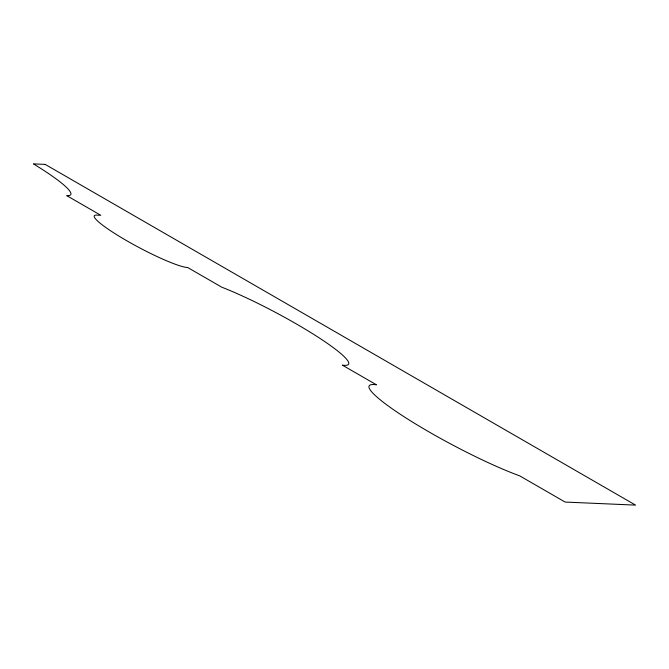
<?xml version="1.0" encoding="UTF-8"?>
<svg xmlns="http://www.w3.org/2000/svg" width="669" height="669" viewBox="0 0 669 669"><rect width="100%" height="100%" fill="white"/><g stroke="black" fill="none" stroke-linecap="round" stroke-linejoin="round"><path stroke-width="1" d="M45.191 164.398L33.45 163.888A81.702 10.52 28 0 1 66.741 195.632L100.793 215.293L96.202 215.092A54.298 6.991 28 0 0 127.578 241.208A54.298 6.991 28 0 0 187.705 267.533L221.765 287.193A88.459 11.39 28 0 1 318.118 337.193A88.459 11.39 28 0 1 342.352 365.14L376.413 384.792A100.735 12.979 28 0 0 406.986 418.602A100.735 12.979 28 0 0 519.704 475.851L565.113 502.059L635.55 505.112L45.191 164.398"/></g></svg>
